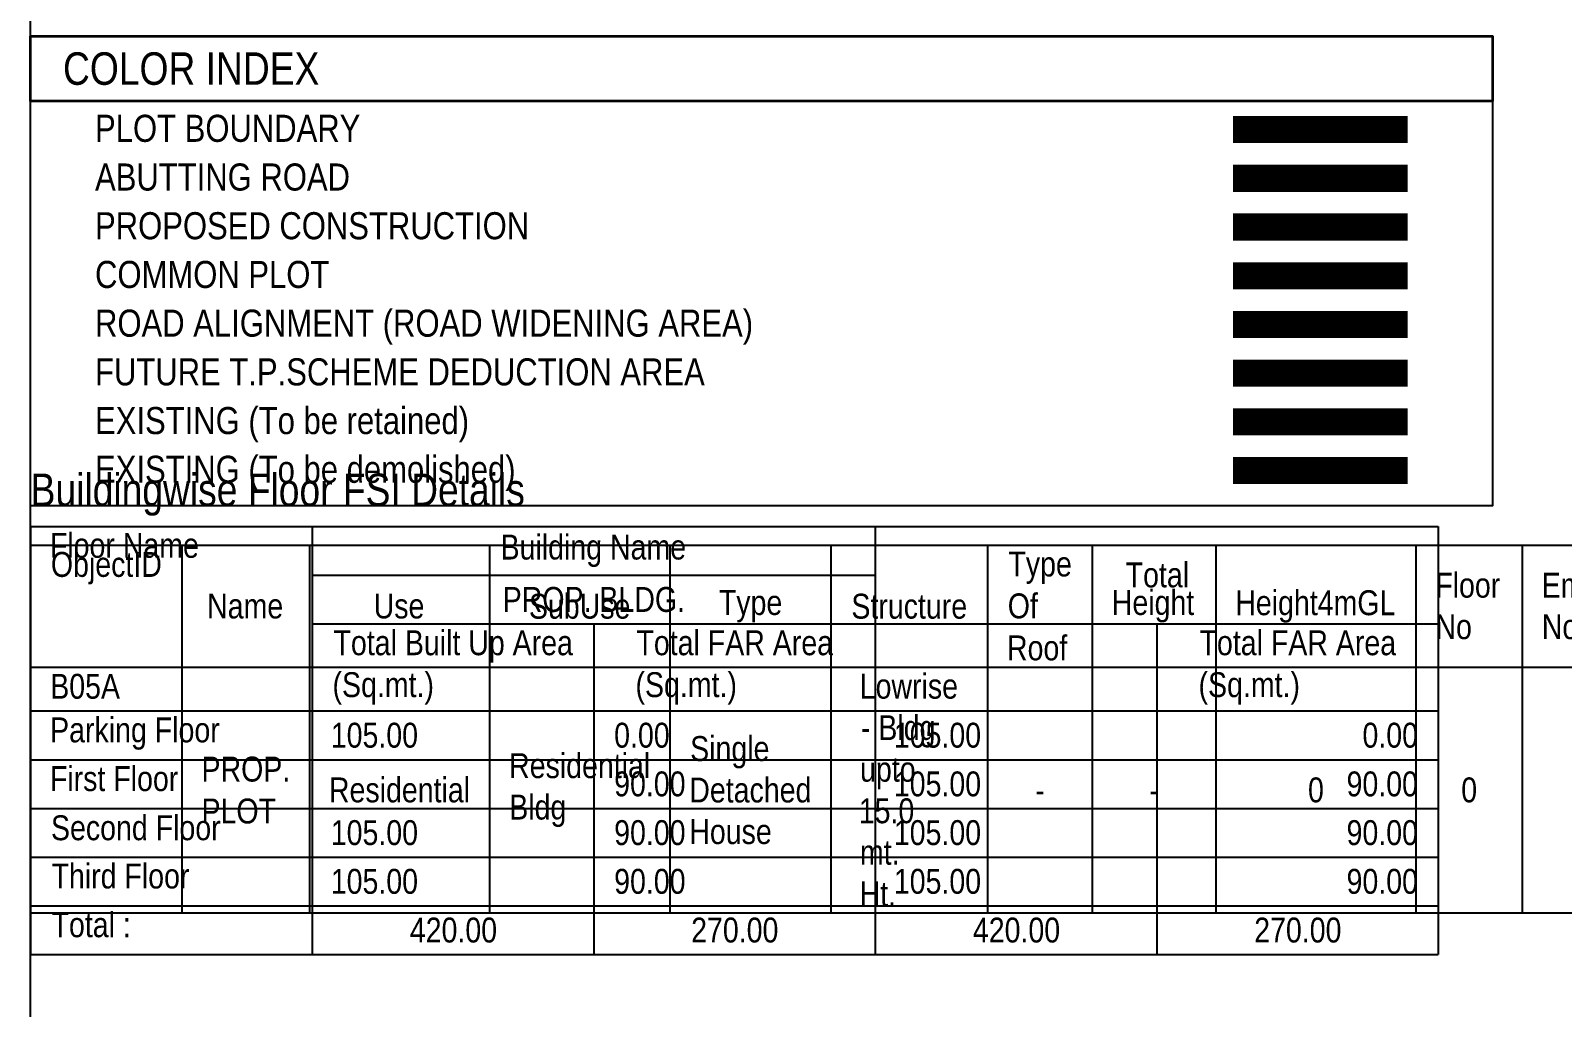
# Model space of a CAD drawing. Header units: metres. Extents: x 3538158.1 to 3538213.5, y 1101855 to 1101892.9.
# Drawn here: x 3538189.5 to 3538203.64, y 1101865.58 to 1101874.6 of the extents above; entities that cross this region are included whole.
import ezdxf

# ---------------------------------------------------------------- set-up
doc = ezdxf.new("R2010")
doc.units = ezdxf.units.M
doc.header["$MEASUREMENT"] = 0
for name, color, linetype in [('_AREATABLE', 7, 'Continuous'), ('_PreDCRDetails', 7, 'Continuous'), ('DCR_AREATABLE', 7, 'Continuous')]:
    doc.layers.add(name, color=color, linetype=linetype)
doc.styles.add('AutoDCRTableFont', font='ARIALN.TTF')

# ---------------------------------------------------------------- blocks, each defined once
blk = doc.blocks.new('AREATABLE070000', base_point=(3538189.497, 1101869.853))
at = {"layer": '_AREATABLE', "style": 'AutoDCRTableFont'}
blk.add_attdef('Tag_001', (-0.013, -0.234), '', height=0.23, dxfattribs=at)
blk = doc.blocks.new('AREATABLE070001', base_point=(3538189.497, 1101869.853))
at = {"layer": '_AREATABLE', "style": 'AutoDCRTableFont'}
blk.add_attdef('Tag_001', (-0.02, -0.23), '', height=0.23, dxfattribs=at)
blk = doc.blocks.new('AREATABLE070002', base_point=(3538189.497, 1101869.853))
at = {"layer": '_AREATABLE', "style": 'AutoDCRTableFont'}
blk.add_attdef('Tag_001', (-0.02, -0.23), '', height=0.23, dxfattribs=at)
blk = doc.blocks.new('AREATABLE070003', base_point=(3538189.497, 1101869.853))
at = {"layer": '_AREATABLE', "style": 'AutoDCRTableFont'}
blk.add_attdef('Tag_001', (-0.012, -0.234), '', height=0.23, dxfattribs=at)
blk = doc.blocks.new('AREATABLE070004', base_point=(3538189.497, 1101869.853))
at = {"layer": '_AREATABLE', "style": 'AutoDCRTableFont'}
blk.add_attdef('Tag_001', (-0.007, -0.23), '', height=0.23, dxfattribs=at)
blk = doc.blocks.new('AREATABLE070005', base_point=(3538189.497, 1101869.853))
at = {"layer": '_AREATABLE', "style": 'AutoDCRTableFont'}
blk.add_attdef('Tag_001', (-0.012, -0.234), '', height=0.23, dxfattribs=at)
blk = doc.blocks.new('AREATABLE070006', base_point=(3538189.497, 1101869.853))
at = {"layer": '_AREATABLE', "style": 'AutoDCRTableFont'}
for tag, p in [('Tag_001', (-0.007, -0.23)), ('Tag_002', (-0.013, -0.617)), ('Tag_003', (-0.02, -1.005))]:
    blk.add_attdef(tag, p, '', height=0.23, dxfattribs=at)
blk = doc.blocks.new('AREATABLE070007', base_point=(3538189.497, 1101869.853))
at = {"layer": '_AREATABLE', "style": 'AutoDCRTableFont'}
blk.add_attdef('Tag_001', (-0.02, -0.23), '', height=0.23, dxfattribs=at)
blk = doc.blocks.new('AREATABLE070008', base_point=(3538189.497, 1101869.853))
at = {"layer": '_AREATABLE', "style": 'AutoDCRTableFont'}
blk.add_attdef('Tag_001', (-0.02, -0.234), '', height=0.23, dxfattribs=at)
blk = doc.blocks.new('AREATABLE070009', base_point=(3538189.497, 1101869.853))
at = {"layer": '_AREATABLE', "style": 'AutoDCRTableFont'}
for tag, p in [('Tag_001', (-0.022, -0.23)), ('Tag_002', (-0.02, -0.613))]:
    blk.add_attdef(tag, p, '', height=0.23, dxfattribs=at)
blk = doc.blocks.new('AREATABLE070010', base_point=(3538189.497, 1101869.853))
at = {"layer": '_AREATABLE', "style": 'AutoDCRTableFont'}
for tag, p in [('Tag_001', (-0.021, -0.23)), ('Tag_002', (-0.02, -0.613))]:
    blk.add_attdef(tag, p, '', height=0.23, dxfattribs=at)
blk = doc.blocks.new('AREATABLE070011', base_point=(3538189.497, 1101869.853))
at = {"layer": '_AREATABLE', "style": 'AutoDCRTableFont'}
for tag, p in [('Tag_001', (-0.02, -0.23)), ('Tag_002', (-0.016, -0.617))]:
    blk.add_attdef(tag, p, '', height=0.23, dxfattribs=at)
blk = doc.blocks.new('AREATABLE070012', base_point=(3538189.497, 1101869.853))
at = {"layer": '_AREATABLE', "style": 'AutoDCRTableFont'}
for tag, p in [('Tag_001', (-0.02, -0.234)), ('Tag_002', (-0.012, -0.621))]:
    blk.add_attdef(tag, p, '', height=0.23, dxfattribs=at)
blk = doc.blocks.new('AREATABLE070013', base_point=(3538189.497, 1101869.853))
at = {"layer": '_AREATABLE', "style": 'AutoDCRTableFont'}
for tag, p in [('Tag_001', (-0.02, -0.234)), ('Tag_002', (-0.019, -0.617))]:
    blk.add_attdef(tag, p, '', height=0.23, dxfattribs=at)
blk = doc.blocks.new('AREATABLE070014', base_point=(3538189.497, 1101869.853))
at = {"layer": '_AREATABLE', "style": 'AutoDCRTableFont'}
for tag, p in [('Tag_001', (-0.02, -0.234)), ('Tag_002', (-0.02, -0.617))]:
    blk.add_attdef(tag, p, '', height=0.23, dxfattribs=at)
blk = doc.blocks.new('AREATABLE070015', base_point=(3538189.497, 1101869.853))
at = {"layer": '_AREATABLE', "style": 'AutoDCRTableFont'}
for tag, p in [('Tag_001', (0, -0.23)), ('Tag_002', (-0.007, -0.613))]:
    blk.add_attdef(tag, p, '', height=0.23, dxfattribs=at)
blk = doc.blocks.new('AREATABLE070016', base_point=(3538189.497, 1101869.853))
at = {"layer": '_AREATABLE', "style": 'AutoDCRTableFont'}
for tag, p in [('Tag_001', (0, -0.23)), ('Tag_002', (-0.02, -0.613))]:
    blk.add_attdef(tag, p, '', height=0.23, dxfattribs=at)
blk = doc.blocks.new('AREATABLE070100', base_point=(3538189.497, 1101869.853))
at = {"layer": '_AREATABLE', "style": 'AutoDCRTableFont'}
blk.add_attdef('Tag_001', (-0.019, -0.231), '', height=0.23, dxfattribs=at)
blk = doc.blocks.new('AREATABLE070101', base_point=(3538189.497, 1101869.853))
at = {"layer": '_AREATABLE', "style": 'AutoDCRTableFont'}
for tag, p in [('Tag_001', (-0.02, -0.234)), ('Tag_002', (-0.02, -0.621))]:
    blk.add_attdef(tag, p, '', height=0.23, dxfattribs=at)
blk = doc.blocks.new('AREATABLE070102', base_point=(3538189.497, 1101869.853))
at = {"layer": '_AREATABLE', "style": 'AutoDCRTableFont'}
blk.add_attdef('Tag_001', (-0.02, -0.23), '', height=0.23, dxfattribs=at)
blk = doc.blocks.new('AREATABLE070103', base_point=(3538189.497, 1101869.853))
at = {"layer": '_AREATABLE', "style": 'AutoDCRTableFont'}
for tag, p in [('Tag_001', (-0.02, -0.23)), ('Tag_002', (-0.019, -0.613))]:
    blk.add_attdef(tag, p, '', height=0.23, dxfattribs=at)
blk = doc.blocks.new('AREATABLE070104', base_point=(3538189.497, 1101869.853))
at = {"layer": '_AREATABLE', "style": 'AutoDCRTableFont'}
for tag, p in [('Tag_001', (-0.012, -0.234)), ('Tag_002', (-0.02, -0.617)), ('Tag_003', (-0.02, -1.001))]:
    blk.add_attdef(tag, p, '', height=0.23, dxfattribs=at)
blk = doc.blocks.new('AREATABLE070105', base_point=(3538189.497, 1101869.853))
at = {"layer": '_AREATABLE', "style": 'AutoDCRTableFont'}
for tag, p in [('Tag_001', (-0.019, -0.23)), ('Tag_002', (-0.008, -0.613)), ('Tag_003', (-0.016, -0.997)), ('Tag_004', (-0.028, -1.381)), ('Tag_005', (-0.017, -1.764)), ('Tag_006', (-0.02, -2.148))]:
    blk.add_attdef(tag, p, '', height=0.23, dxfattribs=at)
blk = doc.blocks.new('AREATABLE070106', base_point=(3538189.497, 1101869.853))
at = {"layer": '_AREATABLE', "style": 'AutoDCRTableFont'}
blk.add_attdef('Tag_001', (-0.008, -0.23), '', height=0.23, dxfattribs=at)
blk = doc.blocks.new('AREATABLE070107', base_point=(3538189.497, 1101869.853))
at = {"layer": '_AREATABLE', "style": 'AutoDCRTableFont'}
blk.add_attdef('Tag_001', (-0.008, -0.23), '', height=0.23, dxfattribs=at)
blk = doc.blocks.new('AREATABLE070108', base_point=(3538189.497, 1101869.853))
at = {"layer": '_AREATABLE', "style": 'AutoDCRTableFont'}
blk.add_attdef('Tag_001', (-0.011, -0.231), '', height=0.23, dxfattribs=at)
blk = doc.blocks.new('AREATABLE070109', base_point=(3538189.497, 1101869.853))
at = {"layer": '_AREATABLE', "style": 'AutoDCRTableFont'}
blk.add_attdef('Tag_001', (-0.011, -0.231), '', height=0.23, dxfattribs=at)
blk = doc.blocks.new('AREATABLE070110', base_point=(3538189.497, 1101869.853))
at = {"layer": '_AREATABLE', "style": 'AutoDCRTableFont'}
blk.add_attdef('Tag_001', (-0.011, -0.231), '', height=0.23, dxfattribs=at)
blk = doc.blocks.new('AREATABLE070111', base_point=(3538189.497, 1101869.853))
at = {"layer": '_AREATABLE', "style": 'AutoDCRTableFont'}
blk.add_attdef('Tag_001', (-0.011, -0.231), '', height=0.23, dxfattribs=at)
blk = doc.blocks.new('AREATABLE070112', base_point=(3538189.497, 1101869.853))
at = {"layer": '_AREATABLE', "style": 'AutoDCRTableFont'}
blk.add_attdef('Tag_001', (-0.011, -0.231), '', height=0.23, dxfattribs=at)
blk = doc.blocks.new('AREATABLE070113', base_point=(3538189.497, 1101869.853))
at = {"layer": '_AREATABLE', "style": 'AutoDCRTableFont'}
blk.add_attdef('Tag_001', (-0.011, -0.231), '', height=0.23, dxfattribs=at)
blk = doc.blocks.new('AREATABLE070114', base_point=(3538189.497, 1101869.853))
at = {"layer": '_AREATABLE', "style": 'AutoDCRTableFont'}
blk.add_attdef('Tag_001', (-0.011, -0.231), '', height=0.23, dxfattribs=at)
blk = doc.blocks.new('AREATABLE070115', base_point=(3538189.497, 1101869.853))
at = {"layer": '_AREATABLE', "style": 'AutoDCRTableFont'}
blk.add_attdef('Tag_001', (-0.008, -0.23), '', height=0.23, dxfattribs=at)
blk = doc.blocks.new('AREATABLE070116', base_point=(3538189.497, 1101869.853))
at = {"layer": '_AREATABLE', "style": 'AutoDCRTableFont'}
blk.add_attdef('Tag_001', (-0.008, -0.23), '', height=0.23, dxfattribs=at)
blk = doc.blocks.new('*T158')
at = {"layer": '_PreDCRDetails', "color": 0, "linetype": 'ByBlock', "lineweight": -2, "transparency": 16777216}
for p, q in [((0, 0), (23.994, 0)), ((0, 0), (0, -3.398)), ((1.397, 0), (1.397, -3.398)), ((2.574, 0), (2.574, -3.398)), ((4.238, 0), (4.238, -3.398)), ((5.903, 0), (5.903, -3.398)), ((7.391, 0), (7.391, -3.398)), ((8.837, 0), (8.837, -3.398)), ((9.805, 0), (9.805, -3.398)), ((10.945, 0), (10.945, -3.398)), ((12.794, 0), (12.794, -3.398)), ((13.775, 0), (13.775, -3.398)), ((15.315, 0), (15.315, -3.398)), ((17.147, 0), (17.147, -3.398)), ((18.226, 0), (18.226, -3.398)), ((19.319, 0), (19.319, -3.398)), ((20.523, 0), (20.523, -3.398)), ((22.258, 0), (22.258, -3.398)), ((23.994, 0), (23.994, -3.398)), ((0, -1.128), (23.994, -1.128)), ((0, -3.398), (23.994, -3.398))]:
    blk.add_line(p, q, dxfattribs=at)
at = {"layer": '_PreDCRDetails', "color": 0, "lineweight": 25, "transparency": 16777216}
for name, p, values in [('AREATABLE070000', (3538189.697, 1101869.793), {'Tag_001': 'ObjectID'}), ('AREATABLE070006', (3538198.534, 1101869.793), {'Tag_001': 'Type', 'Tag_002': 'Of', 'Tag_003': 'Roof'}), ('AREATABLE070009', (3538202.491, 1101869.597), {'Tag_001': 'Floor', 'Tag_002': 'No'}), ('AREATABLE070010', (3538203.473, 1101869.597), {'Tag_001': 'Employee', 'Tag_002': 'No'}), ('AREATABLE070011', (3538205.012, 1101869.631), {'Tag_001': 'HorsePower', 'Tag_002': '(HP)'}), ('AREATABLE070012', (3538206.845, 1101869.601), {'Tag_001': 'No Of', 'Tag_002': 'Seats'}), ('AREATABLE070013', (3538207.923, 1101869.599), {'Tag_001': 'No. of', 'Tag_002': 'Beds'}), ('AREATABLE070014', (3538209.016, 1101869.599), {'Tag_001': 'No. of', 'Tag_002': 'Rooms'}), ('AREATABLE070015', (3538210.22, 1101869.629), {'Tag_001': 'AeroDrome', 'Tag_002': 'Type'}), ('AREATABLE070016', (3538211.956, 1101869.629), {'Tag_001': 'AeroDrome', 'Tag_002': 'Range'}), ('AREATABLE070004', (3538195.86, 1101869.437), {'Tag_001': 'Type'}), ('AREATABLE070007', (3538199.502, 1101869.437), {'Tag_001': 'Height'}), ('AREATABLE070008', (3538200.642, 1101869.439), {'Tag_001': 'Height4mGL'}), ('AREATABLE070001', (3538191.147, 1101869.405), {'Tag_001': 'Name'}), ('AREATABLE070002', (3538192.685, 1101869.405), {'Tag_001': 'Use'}), ('AREATABLE070003', (3538194.111, 1101869.407), {'Tag_001': 'SubUse'}), ('AREATABLE070005', (3538197.089, 1101869.407), {'Tag_001': 'Structure'}), ('AREATABLE070100', (3538189.697, 1101868.664), {'Tag_001': 'B05A'}), ('AREATABLE070105', (3538197.173, 1101868.664), {'Tag_001': 'Lowrise', 'Tag_002': '- Bldg', 'Tag_003': 'upto', 'Tag_004': '15.0', 'Tag_005': 'mt.', 'Tag_006': 'Ht.'}), ('AREATABLE070104', (3538195.6, 1101868.092), {'Tag_001': 'Single', 'Tag_002': 'Detached', 'Tag_003': 'House'}), ('AREATABLE070101', (3538191.095, 1101867.902), {'Tag_001': 'PROP.', 'Tag_002': 'PLOT'}), ('AREATABLE070103', (3538193.936, 1101867.93), {'Tag_001': 'Residential', 'Tag_002': 'Bldg'}), ('AREATABLE070102', (3538192.272, 1101867.706), {'Tag_001': 'Residential'}), ('AREATABLE070108', (3538201.305, 1101867.707), {'Tag_001': '0'}), ('AREATABLE070109', (3538202.72, 1101867.707), {'Tag_001': '0'}), ('AREATABLE070110', (3538203.981, 1101867.707), {'Tag_001': '0'}), ('AREATABLE070111', (3538205.667, 1101867.707), {'Tag_001': '0'}), ('AREATABLE070112', (3538207.122, 1101867.707), {'Tag_001': '0'}), ('AREATABLE070113', (3538208.208, 1101867.707), {'Tag_001': '0'}), ('AREATABLE070114', (3538209.357, 1101867.707), {'Tag_001': '0'}), ('AREATABLE070106', (3538198.783, 1101867.704), {'Tag_001': '-'}), ('AREATABLE070107', (3538199.836, 1101867.704), {'Tag_001': '-'}), ('AREATABLE070115', (3538210.852, 1101867.704), {'Tag_001': '-'}), ('AREATABLE070116', (3538212.588, 1101867.704), {'Tag_001': '-'})]:
    blk.add_blockref(name, p, dxfattribs=at).add_auto_attribs(values)
blk = doc.blocks.new('blkBoundary')
at = {"layer": 'DCR_AREATABLE'}
blk.add_lwpolyline([(0, 0), (1, 0), (1, 1), (0, 1)], close=True, dxfattribs=at)
blk = doc.blocks.new('blk_Legend')
at = {"layer": 'DCR_AREATABLE', "color": 7, "lineweight": 35}
blk.add_lwpolyline([(0, 0), (13.5, 0), (13.5, -0.6), (0, -0.6)], close=True, dxfattribs=at)
at = {"layer": 'DCR_AREATABLE', "color": 7}
blk.add_lwpolyline([(0, 0), (13.5, 0), (13.5, -4.341), (0, -4.341)], close=True, dxfattribs=at)
at = {"layer": 'DCR_AREATABLE', "const_width": 0.25}
blk.add_lwpolyline([(11.105, -0.864), (12.716, -0.864)], dxfattribs=at)
at = {"layer": 'DCR_AREATABLE', "color": 3, "const_width": 0.25}
blk.add_lwpolyline([(11.105, -1.314), (12.716, -1.314)], dxfattribs=at)
at = {"layer": 'DCR_AREATABLE', "color": 1, "const_width": 0.25}
for points in [[(11.105, -1.764), (12.716, -1.764)], [(11.105, -2.664), (12.716, -2.664)]]:
    blk.add_lwpolyline(points, dxfattribs=at)
at = {"layer": 'DCR_AREATABLE', "color": 50, "const_width": 0.25}
for points in [[(11.105, -2.214), (12.716, -2.214)], [(11.105, -2.664), (12.716, -2.664)]]:
    blk.add_lwpolyline(points, dxfattribs=at)
at = {"layer": 'DCR_AREATABLE', "color": 160, "const_width": 0.25}
blk.add_lwpolyline([(11.105, -3.114), (12.716, -3.114)], dxfattribs=at)
at = {"layer": 'DCR_AREATABLE', "color": 5, "const_width": 0.25}
blk.add_lwpolyline([(11.105, -3.564), (12.716, -3.564)], dxfattribs=at)
at = {"layer": 'DCR_AREATABLE', "color": 2, "const_width": 0.25}
blk.add_lwpolyline([(11.105, -4.014), (12.716, -4.014)], dxfattribs=at)
at = {"layer": 'DCR_AREATABLE', "style": 'AutoDCRTableFont'}
for s, height, p in [('COLOR INDEX', 0.3, (0.299, -0.45)), ('PLOT BOUNDARY', 0.25, (0.595, -0.977)), ('ABUTTING ROAD', 0.25, (0.595, -1.427)), ('PROPOSED CONSTRUCTION', 0.25, (0.595, -1.877)), ('COMMON PLOT', 0.25, (0.595, -2.327)), ('ROAD ALIGNMENT (ROAD WIDENING AREA)', 0.25, (0.595, -2.777)), ('FUTURE T.P.SCHEME DEDUCTION AREA', 0.25, (0.595, -3.227)), ('EXISTING (To be retained)', 0.25, (0.595, -3.677)), ('EXISTING (To be demolished)', 0.25, (0.595, -4.127))]:
    blk.add_text(s, height=height, dxfattribs=at).set_placement(p)
blk = doc.blocks.new('AREATABLE020000', base_point=(3538189.497, 1101870.025))
at = {"layer": 'DCR_AREATABLE', "style": 'AutoDCRTableFont'}
blk.add_attdef('Tag_001', (-0.022, -0.23), '', height=0.23, dxfattribs=at)
blk = doc.blocks.new('AREATABLE020001', base_point=(3538189.497, 1101870.025))
at = {"layer": 'DCR_AREATABLE', "style": 'AutoDCRTableFont'}
blk.add_attdef('Tag_001', (-0.019, -0.23), '', height=0.23, dxfattribs=at)
blk = doc.blocks.new('AREATABLE020003', base_point=(3538189.497, 1101870.025))
at = {"layer": 'DCR_AREATABLE', "style": 'AutoDCRTableFont'}
blk.add_attdef('Tag_001', (-0.007, -0.23), '', height=0.23, dxfattribs=at)
blk = doc.blocks.new('AREATABLE020101', base_point=(3538189.497, 1101870.025))
at = {"layer": 'DCR_AREATABLE', "style": 'AutoDCRTableFont'}
blk.add_attdef('Tag_001', (-0.02, -0.234), '', height=0.23, dxfattribs=at)
blk = doc.blocks.new('AREATABLE020201', base_point=(3538189.497, 1101870.025))
at = {"layer": 'DCR_AREATABLE', "style": 'AutoDCRTableFont'}
for tag, p in [('Tag_001', (-0.007, -0.23)), ('Tag_002', (-0.016, -0.617))]:
    blk.add_attdef(tag, p, '', height=0.23, dxfattribs=at)
blk = doc.blocks.new('AREATABLE020202', base_point=(3538189.497, 1101870.025))
at = {"layer": 'DCR_AREATABLE', "style": 'AutoDCRTableFont'}
for tag, p in [('Tag_001', (-0.007, -0.23)), ('Tag_002', (-0.016, -0.617))]:
    blk.add_attdef(tag, p, '', height=0.23, dxfattribs=at)
blk = doc.blocks.new('AREATABLE020204', base_point=(3538189.497, 1101870.025))
at = {"layer": 'DCR_AREATABLE', "style": 'AutoDCRTableFont'}
for tag, p in [('Tag_001', (-0.007, -0.23)), ('Tag_002', (-0.016, -0.617))]:
    blk.add_attdef(tag, p, '', height=0.23, dxfattribs=at)
blk = doc.blocks.new('AREATABLE020300', base_point=(3538189.497, 1101870.025))
at = {"layer": 'DCR_AREATABLE', "style": 'AutoDCRTableFont'}
blk.add_attdef('Tag_001', (-0.02, -0.23), '', height=0.23, dxfattribs=at)
blk = doc.blocks.new('AREATABLE020301', base_point=(3538189.497, 1101870.025))
at = {"layer": 'DCR_AREATABLE', "style": 'AutoDCRTableFont'}
blk.add_attdef('Tag_001', (-0.028, -0.231), '', height=0.23, dxfattribs=at)
blk = doc.blocks.new('AREATABLE020302', base_point=(3538189.497, 1101870.025))
at = {"layer": 'DCR_AREATABLE', "style": 'AutoDCRTableFont'}
blk.add_attdef('Tag_001', (-0.011, -0.231), '', height=0.23, dxfattribs=at)
blk = doc.blocks.new('AREATABLE020303', base_point=(3538189.497, 1101870.025))
at = {"layer": 'DCR_AREATABLE', "style": 'AutoDCRTableFont'}
blk.add_attdef('Tag_001', (-0.028, -0.231), '', height=0.23, dxfattribs=at)
blk = doc.blocks.new('AREATABLE020304', base_point=(3538189.497, 1101870.025))
at = {"layer": 'DCR_AREATABLE', "style": 'AutoDCRTableFont'}
blk.add_attdef('Tag_001', (-0.011, -0.231), '', height=0.23, dxfattribs=at)
blk = doc.blocks.new('AREATABLE020400', base_point=(3538189.497, 1101870.025))
at = {"layer": 'DCR_AREATABLE', "style": 'AutoDCRTableFont'}
blk.add_attdef('Tag_001', (-0.022, -0.23), '', height=0.23, dxfattribs=at)
blk = doc.blocks.new('AREATABLE020402', base_point=(3538189.497, 1101870.025))
at = {"layer": 'DCR_AREATABLE', "style": 'AutoDCRTableFont'}
blk.add_attdef('Tag_001', (-0.011, -0.231), '', height=0.23, dxfattribs=at)
blk = doc.blocks.new('AREATABLE020403', base_point=(3538189.497, 1101870.025))
at = {"layer": 'DCR_AREATABLE', "style": 'AutoDCRTableFont'}
blk.add_attdef('Tag_001', (-0.028, -0.231), '', height=0.23, dxfattribs=at)
blk = doc.blocks.new('AREATABLE020404', base_point=(3538189.497, 1101870.025))
at = {"layer": 'DCR_AREATABLE', "style": 'AutoDCRTableFont'}
blk.add_attdef('Tag_001', (-0.011, -0.231), '', height=0.23, dxfattribs=at)
blk = doc.blocks.new('AREATABLE020500', base_point=(3538189.497, 1101870.025))
at = {"layer": 'DCR_AREATABLE', "style": 'AutoDCRTableFont'}
blk.add_attdef('Tag_001', (-0.012, -0.234), '', height=0.23, dxfattribs=at)
blk = doc.blocks.new('AREATABLE020501', base_point=(3538189.497, 1101870.025))
at = {"layer": 'DCR_AREATABLE', "style": 'AutoDCRTableFont'}
blk.add_attdef('Tag_001', (-0.028, -0.231), '', height=0.23, dxfattribs=at)
blk = doc.blocks.new('AREATABLE020502', base_point=(3538189.497, 1101870.025))
at = {"layer": 'DCR_AREATABLE', "style": 'AutoDCRTableFont'}
blk.add_attdef('Tag_001', (-0.011, -0.231), '', height=0.23, dxfattribs=at)
blk = doc.blocks.new('AREATABLE020503', base_point=(3538189.497, 1101870.025))
at = {"layer": 'DCR_AREATABLE', "style": 'AutoDCRTableFont'}
blk.add_attdef('Tag_001', (-0.028, -0.231), '', height=0.23, dxfattribs=at)
blk = doc.blocks.new('AREATABLE020504', base_point=(3538189.497, 1101870.025))
at = {"layer": 'DCR_AREATABLE', "style": 'AutoDCRTableFont'}
blk.add_attdef('Tag_001', (-0.011, -0.231), '', height=0.23, dxfattribs=at)
blk = doc.blocks.new('AREATABLE020600', base_point=(3538189.497, 1101870.025))
at = {"layer": 'DCR_AREATABLE', "style": 'AutoDCRTableFont'}
blk.add_attdef('Tag_001', (-0.007, -0.23), '', height=0.23, dxfattribs=at)
blk = doc.blocks.new('AREATABLE020601', base_point=(3538189.497, 1101870.025))
at = {"layer": 'DCR_AREATABLE', "style": 'AutoDCRTableFont'}
blk.add_attdef('Tag_001', (-0.028, -0.231), '', height=0.23, dxfattribs=at)
blk = doc.blocks.new('AREATABLE020602', base_point=(3538189.497, 1101870.025))
at = {"layer": 'DCR_AREATABLE', "style": 'AutoDCRTableFont'}
blk.add_attdef('Tag_001', (-0.011, -0.231), '', height=0.23, dxfattribs=at)
blk = doc.blocks.new('AREATABLE020603', base_point=(3538189.497, 1101870.025))
at = {"layer": 'DCR_AREATABLE', "style": 'AutoDCRTableFont'}
blk.add_attdef('Tag_001', (-0.028, -0.231), '', height=0.23, dxfattribs=at)
blk = doc.blocks.new('AREATABLE020604', base_point=(3538189.497, 1101870.025))
at = {"layer": 'DCR_AREATABLE', "style": 'AutoDCRTableFont'}
blk.add_attdef('Tag_001', (-0.011, -0.231), '', height=0.23, dxfattribs=at)
blk = doc.blocks.new('AREATABLE020700', base_point=(3538189.497, 1101870.025))
at = {"layer": 'DCR_AREATABLE', "style": 'AutoDCRTableFont'}
blk.add_attdef('Tag_001', (-0.007, -0.23), '', height=0.23, dxfattribs=at)
blk = doc.blocks.new('AREATABLE020701', base_point=(3538189.497, 1101870.025))
at = {"layer": 'DCR_AREATABLE', "style": 'AutoDCRTableFont'}
blk.add_attdef('Tag_001', (-0.003, -0.231), '', height=0.23, dxfattribs=at)
blk = doc.blocks.new('AREATABLE020702', base_point=(3538189.497, 1101870.025))
at = {"layer": 'DCR_AREATABLE', "style": 'AutoDCRTableFont'}
blk.add_attdef('Tag_001', (-0.007, -0.231), '', height=0.23, dxfattribs=at)
blk = doc.blocks.new('AREATABLE020703', base_point=(3538189.497, 1101870.025))
at = {"layer": 'DCR_AREATABLE', "style": 'AutoDCRTableFont'}
blk.add_attdef('Tag_001', (-0.003, -0.231), '', height=0.23, dxfattribs=at)
blk = doc.blocks.new('AREATABLE020704', base_point=(3538189.497, 1101870.025))
at = {"layer": 'DCR_AREATABLE', "style": 'AutoDCRTableFont'}
blk.add_attdef('Tag_001', (-0.007, -0.231), '', height=0.23, dxfattribs=at)
blk = doc.blocks.new('*T302')
at = {"layer": 'DCR_AREATABLE', "color": 0, "linetype": 'ByBlock', "lineweight": -2, "transparency": 16777216}
for p, q in [((0, 0), (13, 0)), ((0, 0), (0, -3.955)), ((2.6, 0), (2.6, -3.955)), ((7.8, 0), (7.8, -3.955)), ((13, 0), (13, -3.955)), ((2.6, -0.45), (7.8, -0.45)), ((2.6, -0.9), (13, -0.9)), ((5.2, -0.9), (5.2, -3.955)), ((10.4, -0.9), (10.4, -3.955)), ((0, -1.705), (13, -1.705)), ((0, -2.155), (13, -2.155)), ((0, -2.605), (13, -2.605)), ((0, -3.055), (13, -3.055)), ((0, -3.505), (13, -3.505)), ((0, -3.955), (13, -3.955))]:
    blk.add_line(p, q, dxfattribs=at)
at = {"layer": 'DCR_AREATABLE', "color": 0, "lineweight": 25, "transparency": 16777216}
for name, p, values in [('AREATABLE020000', (3538189.697, 1101869.965), {'Tag_001': 'Floor Name'}), ('AREATABLE020001', (3538193.856, 1101869.949), {'Tag_001': 'Building Name'}), ('AREATABLE020003', (3538199.617, 1101869.692), {'Tag_001': 'Total'}), ('AREATABLE020101', (3538193.877, 1101869.469), {'Tag_001': 'PROP. BLDG.'}), ('AREATABLE020201', (3538192.301, 1101869.065), {'Tag_001': 'Total Built Up Area', 'Tag_002': '(Sq.mt.)'}), ('AREATABLE020202', (3538195.099, 1101869.065), {'Tag_001': 'Total FAR Area', 'Tag_002': '(Sq.mt.)'}), ('AREATABLE020204', (3538200.299, 1101869.065), {'Tag_001': 'Total FAR Area', 'Tag_002': '(Sq.mt.)'}), ('AREATABLE020300', (3538189.697, 1101868.26), {'Tag_001': 'Parking Floor'}), ('AREATABLE020301', (3538192.297, 1101868.212), {'Tag_001': '105.00'}), ('AREATABLE020302', (3538194.897, 1101868.212), {'Tag_001': '0.00'}), ('AREATABLE020303', (3538197.497, 1101868.212), {'Tag_001': '105.00'}), ('AREATABLE020304', (3538201.808, 1101868.212), {'Tag_001': '0.00'}), ('AREATABLE020400', (3538189.697, 1101867.81), {'Tag_001': 'First Floor'}), ('AREATABLE020402', (3538194.897, 1101867.762), {'Tag_001': '90.00'}), ('AREATABLE020403', (3538197.497, 1101867.762), {'Tag_001': '105.00'}), ('AREATABLE020404', (3538201.661, 1101867.762), {'Tag_001': '90.00'}), ('AREATABLE020500', (3538189.697, 1101867.36), {'Tag_001': 'Second Floor'}), ('AREATABLE020501', (3538192.297, 1101867.312), {'Tag_001': '105.00'}), ('AREATABLE020502', (3538194.897, 1101867.312), {'Tag_001': '90.00'}), ('AREATABLE020503', (3538197.497, 1101867.312), {'Tag_001': '105.00'}), ('AREATABLE020504', (3538201.661, 1101867.312), {'Tag_001': '90.00'}), ('AREATABLE020600', (3538189.697, 1101866.91), {'Tag_001': 'Third Floor'}), ('AREATABLE020601', (3538192.297, 1101866.862), {'Tag_001': '105.00'}), ('AREATABLE020602', (3538194.897, 1101866.862), {'Tag_001': '90.00'}), ('AREATABLE020603', (3538197.497, 1101866.862), {'Tag_001': '105.00'}), ('AREATABLE020604', (3538201.661, 1101866.862), {'Tag_001': '90.00'}), ('AREATABLE020700', (3538189.697, 1101866.46), {'Tag_001': 'Total :'}), ('AREATABLE020701', (3538193.002, 1101866.412), {'Tag_001': '420.00'}), ('AREATABLE020702', (3538195.604, 1101866.412), {'Tag_001': '270.00'}), ('AREATABLE020703', (3538198.202, 1101866.412), {'Tag_001': '420.00'}), ('AREATABLE020704', (3538200.804, 1101866.412), {'Tag_001': '270.00'})]:
    blk.add_blockref(name, p, dxfattribs=at).add_auto_attribs(values)
blk = doc.blocks.new('Buildingwise_Floor_FSI_Details', base_point=(3538189.497, 1101870.025))
blk.add_blockref('*T302', (3538189.497, 1101870.025))
at = {"layer": 'DCR_AREATABLE', "style": 'AutoDCRTableFont'}
blk.add_text('Buildingwise Floor FSI Details', height=0.3, dxfattribs=at).set_placement((3538189.497, 1101870.213))

msp = doc.modelspace()

# ---------------------------------------------------------------- block references
msp.add_blockref('*T158', (3538189.4972, 1101869.8527))
at = {"layer": 'DCR_AREATABLE', "xscale": 31.35931205749512, "yscale": 30.97035026550293}
msp.add_blockref('blkBoundary', (3538158.1379, 1101861.8936), dxfattribs=at)
at = {"layer": 'DCR_AREATABLE'}
for name, p in [('blk_Legend', (3538189.4972, 1101874.5545)), ('Buildingwise_Floor_FSI_Details', (3538189.4972, 1101870.025))]:
    msp.add_blockref(name, p, dxfattribs=at)

doc.saveas('drawing.dxf')
